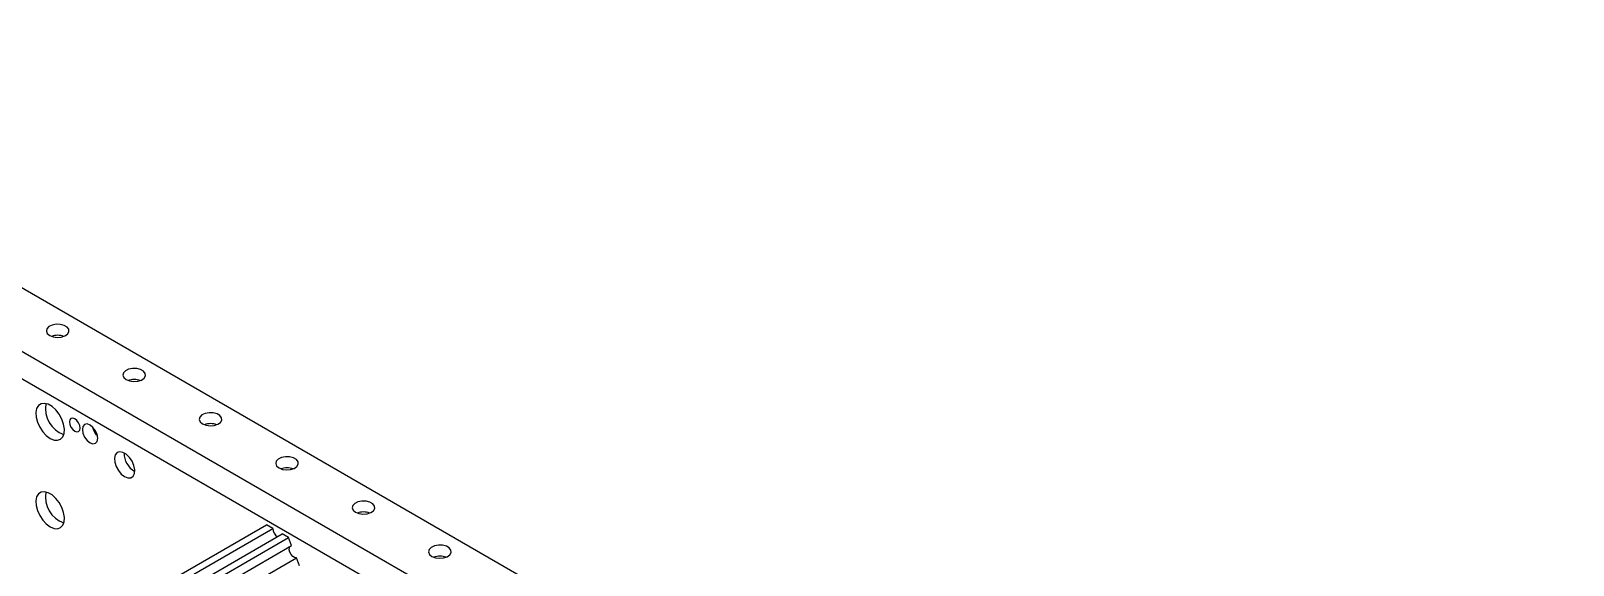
# Model space of a CAD drawing. Header units: inches. Extents: x 0 to 11, y 0 to 8.4.
# Drawn here: x 7.854 to 9.043, y 6.213 to 6.624 of the extents above; entities that cross this region are included whole.
import ezdxf

# ---------------------------------------------------------------- set-up
doc = ezdxf.new("R2010")
doc.units = ezdxf.units.IN
doc.header["$MEASUREMENT"] = 0

msp = doc.modelspace()

# ---------------------------------------------------------------- linework, layer by layer
at = {"color": 7, "linetype": 'Continuous', "lineweight": 25}
for p, q in [((9.15025, 5.67407), (7.50417, 6.62433)), ((9.10783, 5.64957), (7.46174, 6.59984)), ((9.08956, 5.63903), (7.44347, 6.58929)), ((7.89312, 6.16168), (8.03572, 6.244)), ((8.04054, 6.24121), (8.03572, 6.244)), ((7.89794, 6.15889), (8.04054, 6.24121)), ((7.90531, 6.15464), (8.0479, 6.23696)), ((7.91013, 6.15186), (8.05273, 6.23418)), ((8.05273, 6.23418), (8.0479, 6.23696)), ((8.05514, 6.22796), (8.05273, 6.23418)), ((7.91672, 6.14805), (8.05514, 6.22796)), ((7.92678, 6.14224), (8.05882, 6.21847)), ((8.06123, 6.21226), (8.05882, 6.21847))]:
    msp.add_line(p, q, dxfattribs=at)
at = {"color": 7, "linetype": 'Continuous', "lineweight": 25, "flags": 128}
for points in [[(7.86862, 6.38978), (7.87128, 6.38874), (7.87441, 6.38831), (7.87759, 6.38857), (7.8804, 6.38947), (7.88245, 6.3909), (7.88348, 6.39266), (7.88333, 6.39451), (7.88203, 6.39621), (7.87976, 6.39752), (7.87681, 6.39827), (7.8736, 6.39836), (7.87055, 6.39777), (7.86808, 6.39658), (7.86651, 6.39496), (7.86607, 6.39312), (7.86681, 6.39132), (7.86862, 6.38978)], [(7.92755, 6.35577), (7.9302, 6.35472), (7.93333, 6.35429), (7.93652, 6.35455), (7.93933, 6.35545), (7.94138, 6.35688), (7.9424, 6.35864), (7.94225, 6.3605), (7.94096, 6.36219), (7.93868, 6.36351), (7.93574, 6.36426), (7.93253, 6.36434), (7.92948, 6.36375), (7.927, 6.36257), (7.92544, 6.36094), (7.925, 6.35911), (7.92573, 6.3573), (7.92755, 6.35577)], [(7.86898, 6.31048), (7.87196, 6.30923), (7.87472, 6.30903), (7.87705, 6.30987), (7.87879, 6.31171), (7.8798, 6.3144), (7.88, 6.31775), (7.87939, 6.3215), (7.87801, 6.32539), (7.87595, 6.32911), (7.87338, 6.3324), (7.87048, 6.33501), (7.86748, 6.33675), (7.86458, 6.33748), (7.86201, 6.33716), (7.85995, 6.33581), (7.85857, 6.33352), (7.85796, 6.33047), (7.85816, 6.32689), (7.85917, 6.32303), (7.86091, 6.31919), (7.86324, 6.31565), (7.866, 6.31268), (7.86898, 6.31048)], [(7.88795, 6.31601), (7.88954, 6.31546), (7.89088, 6.31572), (7.89178, 6.31675), (7.8921, 6.3184), (7.89178, 6.32041), (7.89088, 6.32248), (7.88954, 6.3243), (7.88795, 6.32558), (7.88637, 6.32613), (7.88502, 6.32587), (7.88413, 6.32483), (7.88381, 6.32318), (7.88413, 6.32117), (7.88502, 6.3191), (7.88637, 6.31729), (7.88795, 6.31601)], [(7.98647, 6.32175), (7.98913, 6.3207), (7.99226, 6.32028), (7.99544, 6.32053), (7.99825, 6.32144), (8.00031, 6.32286), (8.00133, 6.32462), (8.00118, 6.32648), (7.99988, 6.32818), (7.99761, 6.32949), (7.99467, 6.33024), (7.99145, 6.33032), (7.9884, 6.32973), (7.98593, 6.32855), (7.98437, 6.32693), (7.98392, 6.32509), (7.98466, 6.32328), (7.98647, 6.32175)], [(7.89974, 6.30715), (7.90201, 6.30636), (7.90393, 6.30674), (7.90521, 6.30821), (7.90566, 6.31057), (7.90521, 6.31345), (7.90393, 6.31641), (7.90201, 6.319), (7.89974, 6.32083), (7.89747, 6.32162), (7.89555, 6.32124), (7.89427, 6.31976), (7.89382, 6.31741), (7.89427, 6.31453), (7.89555, 6.31157), (7.89747, 6.30898), (7.89974, 6.30715)], [(7.92637, 6.28106), (7.92892, 6.28008), (7.93118, 6.28019), (7.93293, 6.28137), (7.93397, 6.2835), (7.93418, 6.28635), (7.93355, 6.2896), (7.93214, 6.29291), (7.9301, 6.29592), (7.92766, 6.29829), (7.92508, 6.29978), (7.92264, 6.30022), (7.9206, 6.29957), (7.91919, 6.29789), (7.91856, 6.29537), (7.91877, 6.29227), (7.91981, 6.28895), (7.92156, 6.28575), (7.92383, 6.28302), (7.92637, 6.28106)], [(8.0454, 6.28773), (8.04805, 6.28668), (8.05118, 6.28626), (8.05437, 6.28652), (8.05718, 6.28742), (8.05923, 6.28885), (8.06025, 6.29061), (8.06011, 6.29246), (8.05881, 6.29416), (8.05653, 6.29547), (8.05359, 6.29622), (8.05038, 6.29631), (8.04733, 6.29572), (8.04486, 6.29453), (8.04329, 6.29291), (8.04285, 6.29107), (8.04358, 6.28926), (8.0454, 6.28773)], [(7.86898, 6.24244), (7.87196, 6.24119), (7.87472, 6.24098), (7.87705, 6.24183), (7.87879, 6.24366), (7.8798, 6.24635), (7.88, 6.2497), (7.87939, 6.25346), (7.87801, 6.25734), (7.87595, 6.26107), (7.87338, 6.26436), (7.87048, 6.26697), (7.86748, 6.2687), (7.86458, 6.26944), (7.86201, 6.26912), (7.85995, 6.26776), (7.85857, 6.26548), (7.85796, 6.26243), (7.85816, 6.25884), (7.85917, 6.25499), (7.86091, 6.25115), (7.86324, 6.24761), (7.866, 6.24463), (7.86898, 6.24244)], [(8.10433, 6.25372), (8.10698, 6.25267), (8.11011, 6.25224), (8.11329, 6.2525), (8.1161, 6.2534), (8.11816, 6.25483), (8.11918, 6.25659), (8.11903, 6.25844), (8.11773, 6.26014), (8.11546, 6.26146), (8.11252, 6.26221), (8.1093, 6.26229), (8.10626, 6.2617), (8.10378, 6.26051), (8.10222, 6.25889), (8.10177, 6.25705), (8.10251, 6.25525), (8.10433, 6.25372)], [(8.05882, 6.21847), (8.05746, 6.21872), (8.05603, 6.21966), (8.05474, 6.22114), (8.05379, 6.22293), (8.05333, 6.22477), (8.05342, 6.22637), (8.05379, 6.22718)], [(8.16325, 6.2197), (8.1659, 6.21865), (8.16903, 6.21823), (8.17222, 6.21848), (8.17503, 6.21938), (8.17708, 6.22081), (8.1781, 6.22257), (8.17796, 6.22443), (8.17666, 6.22613), (8.17438, 6.22744), (8.17144, 6.22819), (8.16823, 6.22827), (8.16518, 6.22768), (8.16271, 6.2265), (8.16114, 6.22488), (8.1607, 6.22304), (8.16143, 6.22123), (8.16325, 6.2197)]]:
    msp.add_lwpolyline(points, dxfattribs=at)
at = {"color": 7, "linetype": 'Continuous', "lineweight": 25}
for centre, radius, start, end in [((7.87481, 6.37578), 0.01414, 70.49263, 109.50737), ((7.93374, 6.34176), 0.01414, 70.49263, 109.50737), ((7.88663, 6.33343), 0.02121, 169.48787, 250.50675), ((7.91476, 6.32266), 0.01369, 193.06203, 226.9326), ((7.99266, 6.30774), 0.01414, 70.49263, 109.50737), ((7.94218, 6.29923), 0.01627, 179.38638, 240.60824), ((8.05159, 6.27372), 0.01414, 70.49263, 109.50737), ((7.88663, 6.26539), 0.02121, 169.48787, 250.50675), ((8.11051, 6.23971), 0.01414, 70.49263, 109.50737), ((8.04853, 6.24158), 0.008, 182.60583, 237.38879), ((8.16944, 6.20569), 0.01414, 70.49263, 109.50737)]:
    msp.add_arc(centre, radius, start, end, dxfattribs=at)

doc.saveas('drawing.dxf')
